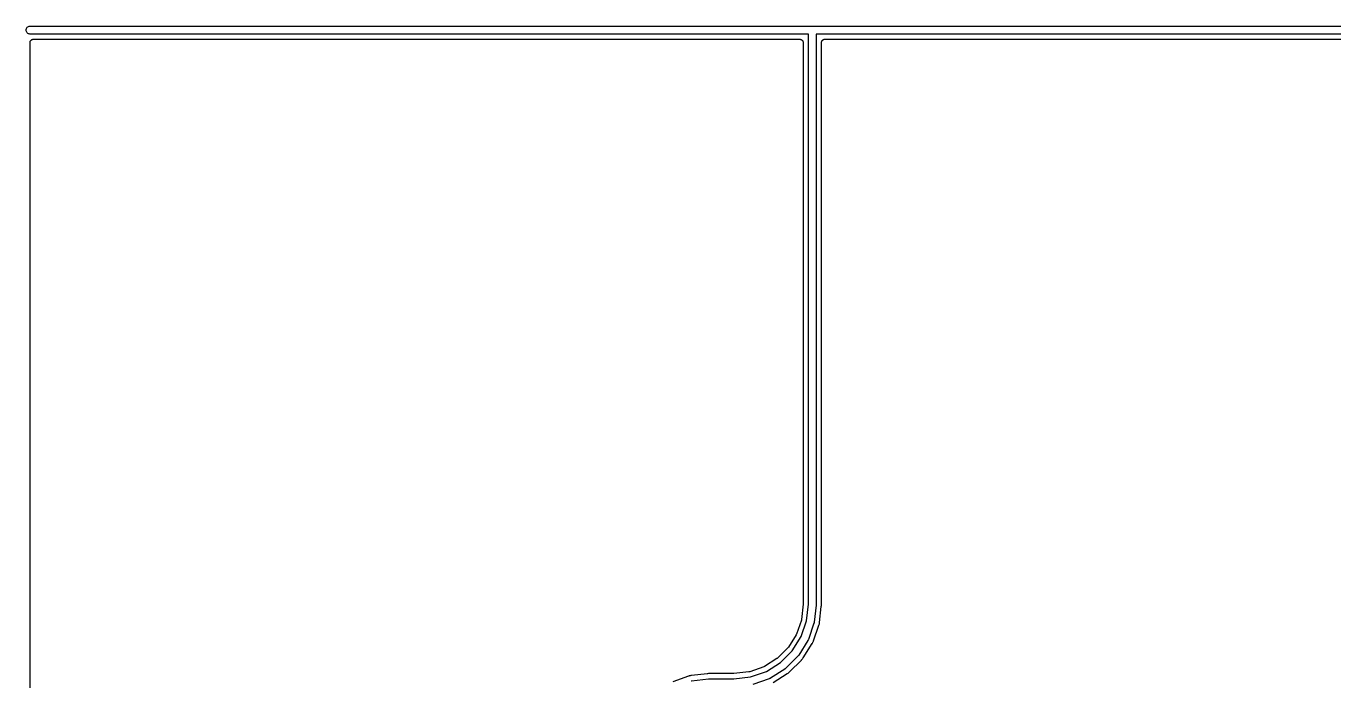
# Model space of a CAD drawing. Extents: x 140 to 150, y -60 to -50.
# Drawn here: x 139.99 to 145, y -57.49 to -54.98 of the extents above; entities that cross this region are included whole.
import ezdxf

# ---------------------------------------------------------------- set-up
doc = ezdxf.new("R2010")
doc.units = 0
doc.layers.add('BLACK', color=7, linetype='CONTINUOUS')

msp = doc.modelspace()

# ---------------------------------------------------------------- linework, layer by layer
at = {"layer": 'BLACK', "linetype": 'CONTINUOUS'}
for p, q in [((139.985, -54.9971), (139.986, -54.9942)), ((139.985, -55), (139.985, -54.9971)), ((139.985, -55.0029), (139.985, -55)), ((139.986, -55.0058), (139.985, -55.0029)), ((139.986, -54.9942), (139.987, -54.9916)), ((139.987, -55.0084), (139.986, -55.0058)), ((139.987, -54.9916), (139.989, -54.9893)), ((139.989, -55.0107), (139.987, -55.0084)), ((139.989, -54.9893), (139.992, -54.9875)), ((139.992, -55.0125), (139.989, -55.0107)), ((139.992, -54.9875), (139.994, -54.9861)), ((139.994, -55.0139), (139.992, -55.0125)), ((139.994, -54.9861), (139.997, -54.9852)), ((139.997, -55.0148), (139.994, -55.0139)), ((139.997, -54.9852), (139.999, -54.985)), ((139.999, -54.985), (142.999, -54.985)), ((142.999, -54.985), (143, -54.9849)), ((143, -54.9849), (143.001, -54.985)), ((143.001, -54.985), (146.999, -54.985)), ((139.999, -55.015), (139.997, -55.0148)), ((142.985, -55.015), (139.999, -55.015)), ((140, -55.0451), (140.001, -55.044)), ((140, -55.0464), (140, -55.0451)), ((140, -55.0451), (140, -55.0451)), ((140, -55.0451), (140, -55.0451)), ((140, -55.0475), (140, -55.0464)), ((140, -55.0476), (140, -55.0475)), ((140, -59.9873), (140, -55.0476)), ((140, -55.0476), (140, -55.0476)), ((140.001, -55.0427), (140.002, -55.0417)), ((140.001, -55.0428), (140.001, -55.0427)), ((140.001, -55.0427), (140.001, -55.0427)), ((140.001, -55.044), (140.001, -55.0428)), ((140.002, -55.0405), (140.003, -55.0396)), ((140.002, -55.0406), (140.002, -55.0405)), ((140.002, -55.0417), (140.002, -55.0406)), ((140.002, -55.0406), (140.002, -55.0406)), ((140.003, -55.0396), (140.004, -55.0387)), ((140.004, -55.0386), (140.005, -55.0379)), ((140.004, -55.0387), (140.004, -55.0386)), ((140.004, -55.0387), (140.004, -55.0387)), ((140.005, -55.0379), (140.006, -55.0371)), ((140.006, -55.0371), (140.007, -55.0365)), ((140.006, -55.0371), (140.006, -55.0371)), ((140.006, -55.0371), (140.006, -55.0371)), ((140.007, -55.0365), (140.008, -55.036)), ((140.008, -55.0359), (140.009, -55.0356)), ((140.008, -55.036), (140.008, -55.0359)), ((140.008, -55.0359), (140.008, -55.0359)), ((140.009, -55.0356), (140.01, -55.0352)), ((140.01, -55.0352), (140.012, -55.0351)), ((140.01, -55.0352), (140.01, -55.0352)), ((140.01, -55.0352), (140.01, -55.0352)), ((140.012, -55.0351), (140.013, -55.035)), ((140.013, -55.035), (142.952, -55.035)), ((142.952, -55.035), (142.952, -55.035)), ((142.952, -55.035), (142.952, -55.035)), ((142.952, -55.035), (142.954, -55.0351)), ((142.954, -55.0351), (142.955, -55.0353)), ((142.955, -55.0353), (142.955, -55.0353)), ((142.955, -55.0353), (142.955, -55.0353)), ((142.955, -55.0353), (142.956, -55.0356)), ((142.956, -55.0356), (142.957, -55.036)), ((142.957, -55.036), (142.957, -55.036)), ((142.957, -55.036), (142.957, -55.036)), ((142.957, -55.036), (142.958, -55.0366)), ((142.958, -55.0366), (142.959, -55.0372)), ((142.959, -55.0372), (142.959, -55.0372)), ((142.959, -55.0372), (142.959, -55.0372)), ((142.959, -55.0372), (142.96, -55.038)), ((142.96, -55.038), (142.961, -55.0388)), ((142.961, -55.0388), (142.961, -55.0388)), ((142.961, -55.0388), (142.961, -55.0388)), ((142.961, -55.0388), (142.962, -55.0397)), ((142.962, -55.0397), (142.963, -55.0407)), ((142.963, -55.0407), (142.963, -55.0407)), ((142.963, -55.0407), (142.963, -55.0407)), ((142.963, -55.0407), (142.963, -55.0418)), ((142.963, -55.0418), (142.964, -55.0429)), ((142.964, -55.0429), (142.964, -55.0429)), ((142.964, -55.0429), (142.964, -55.0429)), ((142.964, -55.0429), (142.964, -55.0441)), ((142.964, -55.0441), (142.965, -55.0452)), ((142.965, -55.0452), (142.965, -55.0453)), ((142.965, -55.0453), (142.965, -55.0453)), ((142.965, -55.0453), (142.965, -55.0465)), ((142.965, -55.0465), (142.965, -55.0477)), ((142.965, -55.0477), (142.965, -56.2318)), ((142.985, -56.2302), (142.985, -55.015)), ((146.985, -55.015), (143.015, -55.015)), ((143.015, -55.015), (143.015, -57.1986)), ((143.035, -55.0451), (143.036, -55.044)), ((143.035, -55.0464), (143.035, -55.0451)), ((143.035, -55.0451), (143.035, -55.0451)), ((143.035, -55.0451), (143.035, -55.0451)), ((143.035, -55.0475), (143.035, -55.0464)), ((143.035, -55.0476), (143.035, -55.0475)), ((143.035, -57.1956), (143.035, -55.0476)), ((143.035, -55.0476), (143.035, -55.0476)), ((143.036, -55.0427), (143.037, -55.0417)), ((143.036, -55.0428), (143.036, -55.0427)), ((143.036, -55.0427), (143.036, -55.0427)), ((143.036, -55.044), (143.036, -55.0428)), ((143.037, -55.0405), (143.038, -55.0396)), ((143.037, -55.0406), (143.037, -55.0405)), ((143.037, -55.0417), (143.037, -55.0406)), ((143.037, -55.0406), (143.037, -55.0406)), ((143.038, -55.0396), (143.039, -55.0387)), ((143.039, -55.0386), (143.04, -55.0379)), ((143.039, -55.0387), (143.039, -55.0386)), ((143.039, -55.0387), (143.039, -55.0387)), ((143.04, -55.0379), (143.041, -55.0371)), ((143.041, -55.0371), (143.042, -55.0365)), ((143.041, -55.0371), (143.041, -55.0371)), ((143.041, -55.0371), (143.041, -55.0371)), ((143.042, -55.0365), (143.043, -55.036)), ((143.043, -55.0359), (143.044, -55.0356)), ((143.043, -55.036), (143.043, -55.0359)), ((143.043, -55.0359), (143.043, -55.0359)), ((143.044, -55.0356), (143.045, -55.0352)), ((143.045, -55.0352), (143.047, -55.0351)), ((143.045, -55.0352), (143.045, -55.0352)), ((143.045, -55.0352), (143.045, -55.0352)), ((143.047, -55.0351), (143.048, -55.035)), ((143.048, -55.035), (146.952, -55.035)), ((142.965, -56.2318), (142.965, -56.2318)), ((142.965, -56.2318), (142.965, -57.1973)), ((142.985, -57.1992), (142.985, -56.2302)), ((142.985, -56.2302), (142.985, -56.2302)), ((142.965, -57.1987), (142.958, -57.2575)), ((142.965, -57.1973), (142.965, -57.1975)), ((142.965, -57.1975), (142.965, -57.1981)), ((142.965, -57.1981), (142.965, -57.1987)), ((142.978, -57.2634), (142.985, -57.1992)), ((143.015, -57.203), (143.007, -57.2679)), ((143.015, -57.1986), (143.015, -57.1987)), ((143.015, -57.1987), (143.015, -57.2)), ((143.015, -57.2), (143.015, -57.2007)), ((143.015, -57.2007), (143.015, -57.2008)), ((143.015, -57.2008), (143.015, -57.201)), ((143.015, -57.201), (143.015, -57.2016)), ((143.015, -57.2016), (143.015, -57.2029)), ((143.015, -57.2029), (143.015, -57.203)), ((143.027, -57.269), (143.034, -57.2082)), ((143.034, -57.2076), (143.035, -57.2038)), ((143.034, -57.2081), (143.034, -57.2076)), ((143.034, -57.2082), (143.034, -57.2081)), ((143.035, -57.1962), (143.035, -57.1956)), ((143.035, -57.2001), (143.035, -57.1962)), ((143.035, -57.2002), (143.035, -57.2001)), ((143.035, -57.2001), (143.035, -57.2001)), ((143.035, -57.202), (143.035, -57.2002)), ((143.035, -57.2036), (143.035, -57.202)), ((143.035, -57.2038), (143.035, -57.2036)), ((143.035, -57.2036), (143.035, -57.2036)), ((142.958, -57.2603), (142.939, -57.3135)), ((142.957, -57.3236), (142.978, -57.2634)), ((142.958, -57.2575), (142.958, -57.2577)), ((142.958, -57.2577), (142.958, -57.2578)), ((142.958, -57.2578), (142.958, -57.2579)), ((142.958, -57.2579), (142.958, -57.259)), ((142.958, -57.259), (142.958, -57.2601)), ((142.958, -57.2601), (142.958, -57.2602)), ((142.958, -57.2602), (142.958, -57.2603)), ((143.007, -57.2679), (143.007, -57.2689)), ((143.007, -57.2689), (143.007, -57.2701)), ((143.007, -57.2701), (143.007, -57.2713)), ((143.027, -57.2694), (143.027, -57.269)), ((143.027, -57.2697), (143.027, -57.2694)), ((143.027, -57.2699), (143.027, -57.2697)), ((143.027, -57.2717), (143.027, -57.2699)), ((142.938, -57.3161), (142.908, -57.3639)), ((142.939, -57.3139), (142.938, -57.3149)), ((142.938, -57.3149), (142.938, -57.3159)), ((142.938, -57.3159), (142.938, -57.316)), ((142.938, -57.316), (142.938, -57.3161)), ((142.939, -57.3135), (142.939, -57.3137)), ((142.939, -57.3137), (142.939, -57.3138)), ((142.939, -57.3138), (142.939, -57.3139)), ((143.006, -57.2722), (142.985, -57.3346)), ((143.004, -57.3401), (143.025, -57.2799)), ((143.007, -57.2713), (143.006, -57.2722)), ((143.025, -57.2791), (143.026, -57.2774)), ((143.025, -57.2794), (143.025, -57.2791)), ((143.025, -57.2797), (143.025, -57.2794)), ((143.025, -57.2799), (143.025, -57.2797)), ((143.026, -57.2774), (143.027, -57.2747)), ((143.027, -57.2744), (143.027, -57.2717)), ((143.027, -57.2745), (143.027, -57.2744)), ((143.027, -57.2746), (143.027, -57.2745)), ((143.027, -57.2747), (143.027, -57.2746)), ((142.906, -57.3661), (142.866, -57.406)), ((142.907, -57.3651), (142.906, -57.366)), ((142.906, -57.366), (142.906, -57.366)), ((142.906, -57.366), (142.906, -57.3661)), ((142.908, -57.3642), (142.907, -57.3651)), ((142.908, -57.3639), (142.908, -57.364)), ((142.908, -57.364), (142.908, -57.3641)), ((142.908, -57.3641), (142.908, -57.3642)), ((142.923, -57.3776), (142.957, -57.3236)), ((142.983, -57.3386), (142.948, -57.3946)), ((142.965, -57.4043), (142.999, -57.3502)), ((142.984, -57.3367), (142.983, -57.3378)), ((142.983, -57.3378), (142.983, -57.3386)), ((142.985, -57.3346), (142.984, -57.3355)), ((142.984, -57.3355), (142.984, -57.3367)), ((142.999, -57.3498), (143, -57.3494)), ((142.999, -57.35), (142.999, -57.3498)), ((142.999, -57.3502), (142.999, -57.35)), ((143, -57.3494), (143.001, -57.348)), ((143.001, -57.348), (143.002, -57.3455)), ((143.002, -57.3452), (143.003, -57.3427)), ((143.002, -57.3453), (143.002, -57.3452)), ((143.002, -57.3454), (143.002, -57.3453)), ((143.002, -57.3455), (143.002, -57.3454)), ((143.003, -57.3427), (143.004, -57.341)), ((143.004, -57.3405), (143.004, -57.3401)), ((143.004, -57.3408), (143.004, -57.3405)), ((143.004, -57.341), (143.004, -57.3408)), ((142.864, -57.4078), (142.816, -57.4378)), ((142.865, -57.407), (142.864, -57.4077)), ((142.864, -57.4077), (142.864, -57.4077)), ((142.864, -57.4077), (142.864, -57.4078)), ((142.866, -57.4063), (142.865, -57.407)), ((142.866, -57.406), (142.866, -57.4061)), ((142.866, -57.4061), (142.866, -57.4062)), ((142.866, -57.4062), (142.866, -57.4063)), ((142.878, -57.4227), (142.923, -57.3776)), ((142.945, -57.398), (142.898, -57.4448)), ((142.913, -57.4581), (142.958, -57.413)), ((142.946, -57.3974), (142.945, -57.398)), ((142.947, -57.3954), (142.946, -57.3964)), ((142.946, -57.3964), (142.946, -57.3974)), ((142.948, -57.3946), (142.947, -57.3954)), ((142.958, -57.4128), (142.959, -57.4126)), ((142.958, -57.413), (142.958, -57.4128)), ((142.959, -57.4124), (142.96, -57.4112)), ((142.959, -57.4126), (142.959, -57.4124)), ((142.96, -57.4112), (142.962, -57.409)), ((142.962, -57.4087), (142.964, -57.4066)), ((142.962, -57.4088), (142.962, -57.4087)), ((142.962, -57.4089), (142.962, -57.4088)), ((142.962, -57.409), (142.962, -57.4089)), ((142.964, -57.4066), (142.965, -57.405)), ((142.965, -57.4046), (142.965, -57.4043)), ((142.965, -57.4049), (142.965, -57.4046)), ((142.965, -57.405), (142.965, -57.4049)), ((142.597, -57.4657), (142.536, -57.4726)), ((142.598, -57.4656), (142.597, -57.4657)), ((142.602, -57.4652), (142.598, -57.4656)), ((142.603, -57.465), (142.602, -57.4652)), ((142.602, -57.4652), (142.602, -57.4652)), ((142.602, -57.4652), (142.602, -57.4652)), ((142.605, -57.465), (142.603, -57.465)), ((142.609, -57.4649), (142.605, -57.465)), ((142.605, -57.465), (142.605, -57.465)), ((142.61, -57.465), (142.609, -57.4649)), ((142.697, -57.465), (142.61, -57.465)), ((142.61, -57.465), (142.61, -57.465)), ((142.698, -57.4649), (142.697, -57.465)), ((142.699, -57.4649), (142.698, -57.4649)), ((142.757, -57.4583), (142.699, -57.4649)), ((142.699, -57.4649), (142.699, -57.4649)), ((142.758, -57.4583), (142.757, -57.4583)), ((142.759, -57.458), (142.758, -57.4583)), ((142.758, -57.4583), (142.758, -57.4583)), ((142.76, -57.4578), (142.759, -57.458)), ((142.814, -57.439), (142.76, -57.4577)), ((142.76, -57.4577), (142.76, -57.4577)), ((142.76, -57.4577), (142.76, -57.4577)), ((142.76, -57.4577), (142.76, -57.4578)), ((142.763, -57.4778), (142.824, -57.4567)), ((142.815, -57.4385), (142.814, -57.439)), ((142.814, -57.439), (142.814, -57.439)), ((142.814, -57.439), (142.814, -57.439)), ((142.816, -57.438), (142.815, -57.4385)), ((142.816, -57.4378), (142.816, -57.4379)), ((142.816, -57.4379), (142.816, -57.4379)), ((142.816, -57.4379), (142.816, -57.438)), ((142.824, -57.4567), (142.878, -57.4227)), ((142.895, -57.4475), (142.839, -57.4827)), ((142.85, -57.499), (142.904, -57.4651)), ((142.896, -57.4463), (142.895, -57.4471)), ((142.895, -57.4471), (142.895, -57.4475)), ((142.897, -57.4455), (142.896, -57.4463)), ((142.898, -57.4448), (142.897, -57.4455)), ((142.904, -57.465), (142.905, -57.4648)), ((142.904, -57.4651), (142.904, -57.465)), ((142.905, -57.4646), (142.907, -57.4638)), ((142.905, -57.4648), (142.905, -57.4646)), ((142.907, -57.4638), (142.909, -57.462)), ((142.909, -57.4618), (142.911, -57.4601)), ((142.909, -57.4619), (142.909, -57.4618)), ((142.909, -57.462), (142.909, -57.4619)), ((142.909, -57.4619), (142.909, -57.4619)), ((142.911, -57.4601), (142.912, -57.4588)), ((142.912, -57.4586), (142.913, -57.4584)), ((142.912, -57.4588), (142.912, -57.4586)), ((142.913, -57.4584), (142.913, -57.4581)), ((142.525, -57.475), (142.465, -57.4961)), ((142.526, -57.4749), (142.525, -57.475)), ((142.528, -57.474), (142.526, -57.4747)), ((142.526, -57.4747), (142.526, -57.4748)), ((142.526, -57.4748), (142.526, -57.4749)), ((142.531, -57.4734), (142.528, -57.474)), ((142.534, -57.4727), (142.531, -57.4734)), ((142.531, -57.4734), (142.531, -57.4734)), ((142.531, -57.4734), (142.531, -57.4734)), ((142.531, -57.4734), (142.531, -57.4734)), ((142.535, -57.4726), (142.534, -57.4727)), ((142.536, -57.4726), (142.535, -57.4726)), ((142.535, -57.4929), (142.537, -57.4926)), ((142.536, -57.4726), (142.536, -57.4726)), ((142.536, -57.4726), (142.536, -57.4726)), ((142.537, -57.4926), (142.602, -57.4852)), ((142.537, -57.4926), (142.537, -57.4926)), ((142.602, -57.4852), (142.604, -57.4851)), ((142.602, -57.4852), (142.602, -57.4852)), ((142.604, -57.4851), (142.604, -57.485)), ((142.604, -57.485), (142.605, -57.485)), ((142.605, -57.485), (142.605, -57.485)), ((142.605, -57.485), (142.605, -57.485)), ((142.605, -57.485), (142.607, -57.485)), ((142.607, -57.485), (142.607, -57.485)), ((142.607, -57.485), (142.699, -57.485)), ((142.699, -57.485), (142.763, -57.4778)), ((142.835, -57.4846), (142.772, -57.5065)), ((142.836, -57.4844), (142.835, -57.4846)), ((142.837, -57.4838), (142.836, -57.4844)), ((142.838, -57.4833), (142.837, -57.4838)), ((142.839, -57.4827), (142.838, -57.4833))]:
    msp.add_line(p, q, dxfattribs=at)

doc.saveas('drawing.dxf')
